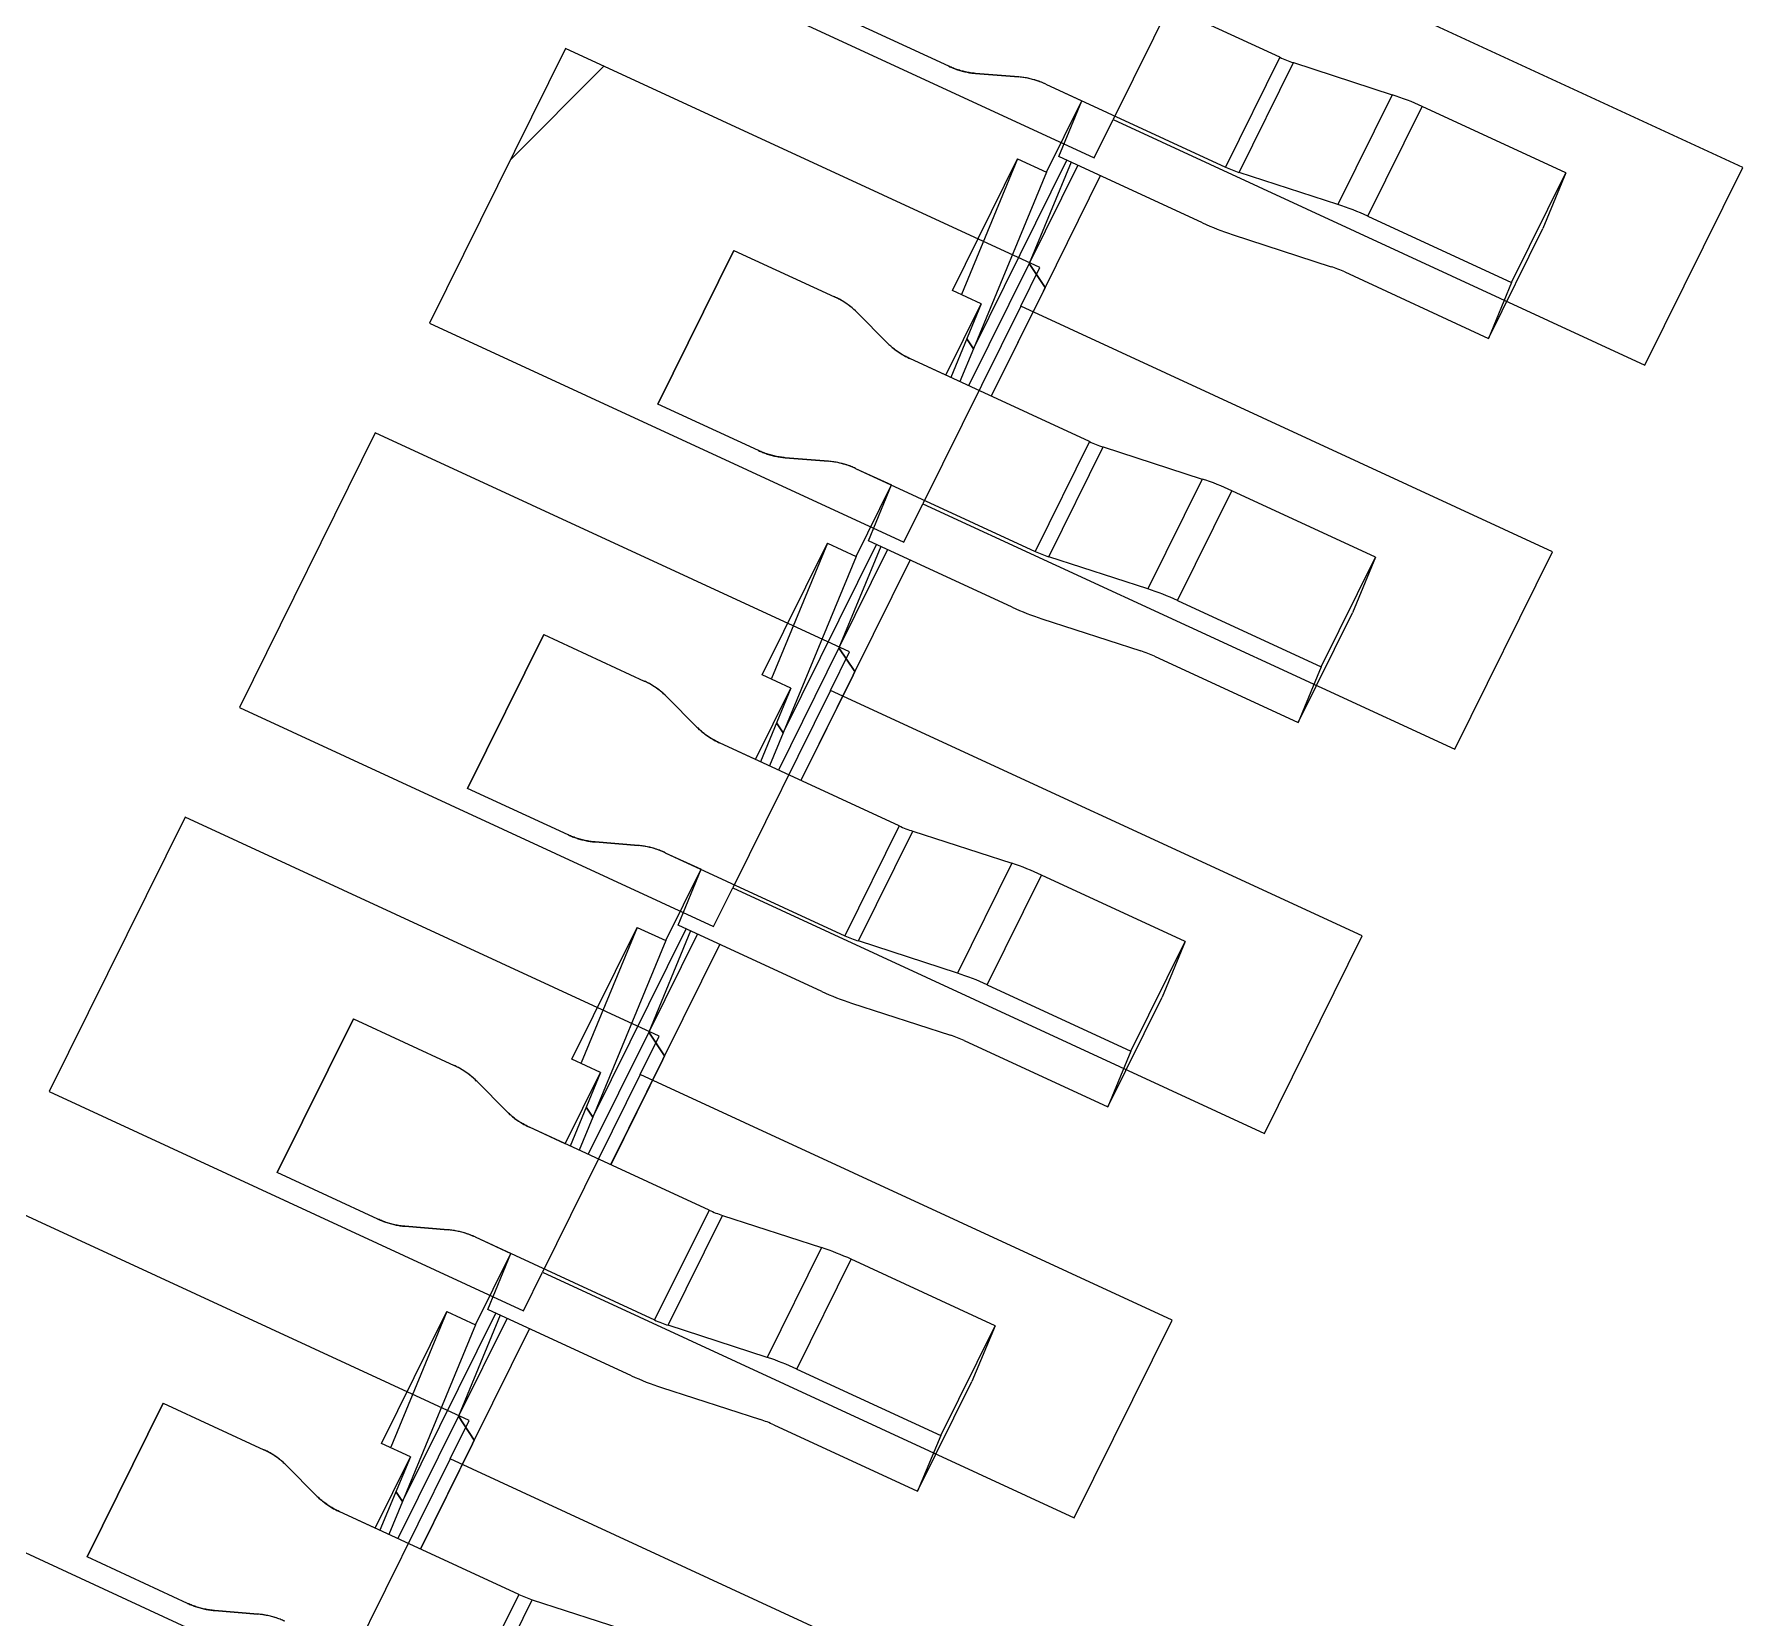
# Model space of a CAD drawing. Header units: millimetres. Extents: x 7 to 507, y -14 to 339.
# Drawn here: x 133.097 to 133.96, y 233.844 to 234.644 of the extents above; entities that cross this region are included whole.
import ezdxf

# ---------------------------------------------------------------- set-up
doc = ezdxf.new("R2010")
doc.units = ezdxf.units.MM
doc.header["$LTSCALE"] = 23.1
doc.layers.get('0').update_dxf_attribs({"linetype": 'CONTINUOUS'})
for name, color, linetype in [('_139725', 7, 'CONTINUOUS'), ('_186646', 7, 'CONTINUOUS'), ('_499358', 7, 'CONTINUOUS'), ('_509238', 7, 'CONTINUOUS'), ('_553651', 7, 'CONTINUOUS'), ('_584557', 7, 'CONTINUOUS')]:
    doc.layers.add(name, color=color, linetype=linetype)

msp = doc.modelspace()

# ---------------------------------------------------------------- linework, layer by layer
at = {"color": 4}
for p, q in [((133.6919, 234.70072), (133.64248, 234.60092)), ((133.96048, 234.57669), (133.6919, 234.70072)), ((133.64248, 234.60092), (133.91106, 234.4769)), ((133.91106, 234.4769), (133.96048, 234.57669)), ((133.5958, 234.50667), (133.54638, 234.40688)), ((133.86438, 234.38264), (133.5958, 234.50667)), ((133.54638, 234.40688), (133.81496, 234.28285)), ((133.81496, 234.28285), (133.86438, 234.38264)), ((133.4997, 234.31262), (133.45028, 234.21283)), ((133.76828, 234.1886), (133.4997, 234.31262)), ((133.45028, 234.21283), (133.71886, 234.0888)), ((133.71886, 234.0888), (133.76828, 234.1886)), ((133.4036, 234.11858), (133.35418, 234.01878)), ((133.67219, 233.99455), (133.4036, 234.11858)), ((133.35418, 234.01878), (133.62276, 233.89475)), ((133.62276, 233.89475), (133.67219, 233.99455)), ((133.30751, 233.92453), (133.25808, 233.82473)), ((133.57609, 233.8005), (133.30751, 233.92453))]:
    msp.add_line(p, q, dxfattribs=at)
at = {"color": 1}
for p, q in [((133.39332, 234.69214), (133.63287, 234.58152)), ((133.36586, 234.6367), (133.29722, 234.49809)), ((133.60541, 234.52608), (133.36586, 234.6367)), ((133.63287, 234.58152), (133.64248, 234.60092)), ((133.5958, 234.50667), (133.60541, 234.52608)), ((133.29722, 234.49809), (133.53677, 234.38747)), ((133.26977, 234.44265), (133.20112, 234.30404)), ((133.50931, 234.33203), (133.26977, 234.44265)), ((133.53677, 234.38747), (133.54638, 234.40688)), ((133.4997, 234.31262), (133.50931, 234.33203)), ((133.20112, 234.30404), (133.44067, 234.19342)), ((133.17367, 234.2486), (133.10503, 234.11)), ((133.41321, 234.13798), (133.17367, 234.2486)), ((133.44067, 234.19342), (133.45028, 234.21283)), ((133.4036, 234.11858), (133.41321, 234.13798)), ((133.10503, 234.11), (133.34457, 233.99938)), ((133.31712, 233.94393), (133.07757, 234.05455)), ((133.34457, 233.99938), (133.35418, 234.01878)), ((133.30751, 233.92453), (133.31712, 233.94393)), ((133.00893, 233.91595), (133.24847, 233.80533))]:
    msp.add_line(p, q, dxfattribs=at)
at = {"color": 2}
msp.add_line((133.33807, 234.58057), (133.38525, 234.62775), dxfattribs=at)
at = {"layer": '_139725', "color": 7}
for p, q in [((133.55938, 234.62777), (133.50857, 234.65123)), ((133.59484, 234.62236), (133.57297, 234.62415)), ((133.60843, 234.61874), (133.62658, 234.61036)), ((133.60873, 234.57433), (133.62658, 234.61036)), ((133.61493, 234.5822), (133.62658, 234.61036)), ((133.56126, 234.5145), (133.59421, 234.58103)), ((133.59421, 234.58103), (133.5659, 234.51258)), ((133.57184, 234.48516), (133.61898, 234.58033)), ((133.60873, 234.57433), (133.57184, 234.48516)), ((133.59421, 234.58103), (133.60873, 234.57433)), ((133.62446, 234.57748), (133.60005, 234.5282)), ((133.63594, 234.5725), (133.60803, 234.51613)), ((133.45091, 234.5348), (133.41247, 234.45718)), ((133.45091, 234.5348), (133.50172, 234.51134)), ((133.60803, 234.51613), (133.60005, 234.5282)), ((133.57578, 234.50779), (133.56126, 234.5145)), ((133.6072, 234.51436), (133.60803, 234.51613)), ((133.55793, 234.47176), (133.57578, 234.50779)), ((133.57578, 234.50779), (133.5604, 234.47062)), ((133.51317, 234.50339), (133.52835, 234.48808)), ((133.56851, 234.49021), (133.57184, 234.48516)), ((133.55793, 234.47176), (133.53979, 234.48014)), ((133.46328, 234.43372), (133.41247, 234.45718)), ((133.49874, 234.42831), (133.47687, 234.43011)), ((133.51233, 234.4247), (133.53048, 234.41632)), ((133.51263, 234.38028), (133.53048, 234.41632)), ((133.51883, 234.38816), (133.53048, 234.41632)), ((133.46516, 234.32045), (133.49811, 234.38698)), ((133.49811, 234.38698), (133.4698, 234.31853)), ((133.47575, 234.29111), (133.52288, 234.38629)), ((133.49811, 234.38698), (133.51263, 234.38028)), ((133.51263, 234.38028), (133.47575, 234.29111)), ((133.52836, 234.38344), (133.50395, 234.33415)), ((133.53985, 234.37845), (133.51193, 234.32208)), ((133.35481, 234.34076), (133.31637, 234.26314)), ((133.35481, 234.34076), (133.40563, 234.31729)), ((133.51193, 234.32208), (133.50395, 234.33415)), ((133.47968, 234.31375), (133.46516, 234.32045)), ((133.5111, 234.32031), (133.51193, 234.32208)), ((133.41707, 234.30935), (133.43225, 234.29403)), ((133.46184, 234.27771), (133.47968, 234.31375)), ((133.47968, 234.31375), (133.4643, 234.27657)), ((133.47241, 234.29616), (133.47575, 234.29111)), ((133.46184, 234.27771), (133.44369, 234.28609)), ((133.36719, 234.23967), (133.31637, 234.26314)), ((133.40265, 234.23426), (133.38077, 234.23606)), ((133.41623, 234.23065), (133.43438, 234.22227)), ((133.41653, 234.18623), (133.43438, 234.22227)), ((133.42273, 234.19411), (133.43438, 234.22227)), ((133.36907, 234.1264), (133.40201, 234.19293)), ((133.40201, 234.19293), (133.3737, 234.12449)), ((133.37965, 234.09706), (133.42678, 234.19224)), ((133.41653, 234.18623), (133.37965, 234.09706)), ((133.40201, 234.19293), (133.41653, 234.18623)), ((133.43226, 234.18939), (133.40786, 234.1401)), ((133.44375, 234.1844), (133.41583, 234.12804)), ((133.25872, 234.14671), (133.22028, 234.06909)), ((133.25872, 234.14671), (133.30953, 234.12324)), ((133.41583, 234.12804), (133.40786, 234.1401)), ((133.38358, 234.1197), (133.36907, 234.1264)), ((133.41501, 234.12626), (133.41583, 234.12804)), ((133.36574, 234.08366), (133.38358, 234.1197)), ((133.38358, 234.1197), (133.36821, 234.08252)), ((133.32097, 234.1153), (133.33615, 234.09999)), ((133.37631, 234.10211), (133.37965, 234.09706)), ((133.36574, 234.08366), (133.34759, 234.09204)), ((133.27109, 234.04562), (133.22028, 234.06909)), ((133.30655, 234.04021), (133.28467, 234.04201)), ((133.32013, 234.0366), (133.33828, 234.02822)), ((133.32043, 233.99218), (133.33828, 234.02822)), ((133.32663, 234.00006), (133.33828, 234.02822)), ((133.27297, 233.93236), (133.30592, 233.99889)), ((133.30592, 233.99889), (133.2776, 233.93044)), ((133.28355, 233.90301), (133.33068, 233.99819)), ((133.30592, 233.99889), (133.32043, 233.99218)), ((133.33617, 233.99534), (133.31176, 233.94606)), ((133.32043, 233.99218), (133.28355, 233.90301)), ((133.34765, 233.99036), (133.31973, 233.93399)), ((133.16262, 233.95266), (133.12418, 233.87504)), ((133.16262, 233.95266), (133.21343, 233.9292)), ((133.31973, 233.93399), (133.31176, 233.94606)), ((133.28749, 233.92565), (133.27297, 233.93236)), ((133.31891, 233.93221), (133.31973, 233.93399)), ((133.22487, 233.92125), (133.24005, 233.90594)), ((133.26964, 233.88961), (133.28749, 233.92565)), ((133.28749, 233.92565), (133.27211, 233.88847)), ((133.28021, 233.90806), (133.28355, 233.90301)), ((133.26964, 233.88961), (133.25149, 233.89799)), ((133.17499, 233.85158), (133.12418, 233.87504)), ((133.21045, 233.84617), (133.18858, 233.84796))]:
    msp.add_line(p, q, dxfattribs=at)
for points in [[(133.57297, 234.62415), (133.57233, 234.62421), (133.5717, 234.62428), (133.57106, 234.62436), (133.57042, 234.62445), (133.56979, 234.62455), (133.56916, 234.62466), (133.56853, 234.62478), (133.5679, 234.62491), (133.56727, 234.62505), (133.56664, 234.62521), (133.56602, 234.62537), (133.5654, 234.62554), (133.56478, 234.62572), (133.56417, 234.62591), (133.56355, 234.62611), (133.56295, 234.62632), (133.56234, 234.62654), (133.56174, 234.62677), (133.56115, 234.627), (133.56055, 234.62725), (133.55997, 234.6275), (133.55938, 234.62777)], [(133.60843, 234.61874), (133.60785, 234.61901), (133.60726, 234.61926), (133.60667, 234.61951), (133.60607, 234.61974), (133.60547, 234.61997), (133.60486, 234.62019), (133.60426, 234.6204), (133.60364, 234.6206), (133.60303, 234.62079), (133.60241, 234.62097), (133.60179, 234.62114), (133.60117, 234.6213), (133.60054, 234.62146), (133.59991, 234.6216), (133.59928, 234.62173), (133.59865, 234.62185), (133.59802, 234.62196), (133.59739, 234.62206), (133.59675, 234.62215), (133.59612, 234.62223), (133.59548, 234.6223), (133.59484, 234.62236)], [(133.52835, 234.48808), (133.52875, 234.48768), (133.52916, 234.48728), (133.52958, 234.48689), (133.53, 234.48651), (133.53043, 234.48613), (133.53087, 234.48576), (133.53135, 234.48537), (133.53184, 234.48498), (133.53233, 234.4846), (133.53283, 234.48423), (133.53333, 234.48387), (133.53384, 234.48351), (133.53436, 234.48316), (133.53488, 234.48282), (133.53541, 234.48249), (133.53594, 234.48217), (133.53648, 234.48185), (133.53702, 234.48155), (133.53756, 234.48125), (133.53811, 234.48096), (133.53867, 234.48067), (133.53923, 234.4804), (133.53979, 234.48014)], [(133.47687, 234.43011), (133.47623, 234.43016), (133.4756, 234.43023), (133.47496, 234.43031), (133.47433, 234.4304), (133.47369, 234.4305), (133.47306, 234.43061), (133.47243, 234.43073), (133.4718, 234.43087), (133.47117, 234.43101), (133.47055, 234.43116), (133.46992, 234.43132), (133.4693, 234.43149), (133.46868, 234.43167), (133.46807, 234.43186), (133.46746, 234.43206), (133.46685, 234.43227), (133.46624, 234.43249), (133.46564, 234.43272), (133.46505, 234.43296), (133.46445, 234.4332), (133.46387, 234.43346), (133.46328, 234.43372)], [(133.51233, 234.4247), (133.51175, 234.42496), (133.51116, 234.42521), (133.51057, 234.42546), (133.50997, 234.4257), (133.50937, 234.42592), (133.50877, 234.42614), (133.50816, 234.42635), (133.50755, 234.42655), (133.50693, 234.42674), (133.50631, 234.42692), (133.50569, 234.42709), (133.50507, 234.42726), (133.50444, 234.42741), (133.50382, 234.42755), (133.50319, 234.42768), (133.50256, 234.4278), (133.50192, 234.42791), (133.50129, 234.42801), (133.50065, 234.4281), (133.50002, 234.42818), (133.49938, 234.42825), (133.49874, 234.42831)], [(133.43225, 234.29403), (133.43265, 234.29363), (133.43306, 234.29323), (133.43348, 234.29285), (133.43391, 234.29246), (133.43434, 234.29209), (133.43477, 234.29171), (133.43525, 234.29132), (133.43574, 234.29093), (133.43623, 234.29055), (133.43673, 234.29018), (133.43723, 234.28982), (133.43775, 234.28946), (133.43826, 234.28911), (133.43878, 234.28877), (133.43931, 234.28844), (133.43984, 234.28812), (133.44038, 234.2878), (133.44092, 234.2875), (133.44147, 234.2872), (133.44202, 234.28691), (133.44257, 234.28663), (133.44313, 234.28635), (133.44369, 234.28609)], [(133.38077, 234.23606), (133.38014, 234.23612), (133.3795, 234.23618), (133.37886, 234.23626), (133.37823, 234.23635), (133.37759, 234.23645), (133.37696, 234.23657), (133.37633, 234.23669), (133.3757, 234.23682), (133.37507, 234.23696), (133.37445, 234.23711), (133.37382, 234.23727), (133.3732, 234.23744), (133.37259, 234.23762), (133.37197, 234.23782), (133.37136, 234.23802), (133.37075, 234.23822), (133.37015, 234.23844), (133.36955, 234.23867), (133.36895, 234.23891), (133.36836, 234.23915), (133.36777, 234.23941), (133.36719, 234.23967)], [(133.41623, 234.23065), (133.41565, 234.23091), (133.41506, 234.23117), (133.41447, 234.23141), (133.41387, 234.23165), (133.41327, 234.23188), (133.41267, 234.2321), (133.41206, 234.2323), (133.41145, 234.2325), (133.41083, 234.2327), (133.41022, 234.23288), (133.4096, 234.23305), (133.40897, 234.23321), (133.40835, 234.23336), (133.40772, 234.2335), (133.40709, 234.23363), (133.40646, 234.23375), (133.40582, 234.23387), (133.40519, 234.23397), (133.40456, 234.23406), (133.40392, 234.23413), (133.40328, 234.2342), (133.40265, 234.23426)], [(133.33615, 234.09999), (133.33655, 234.09958), (133.33697, 234.09919), (133.33738, 234.0988), (133.33781, 234.09841), (133.33824, 234.09804), (133.33867, 234.09767), (133.33915, 234.09727), (133.33964, 234.09689), (133.34013, 234.09651), (133.34063, 234.09613), (133.34114, 234.09577), (133.34165, 234.09541), (133.34216, 234.09507), (133.34269, 234.09473), (133.34321, 234.0944), (133.34374, 234.09407), (133.34428, 234.09376), (133.34482, 234.09345), (133.34537, 234.09315), (133.34592, 234.09286), (133.34647, 234.09258), (133.34703, 234.09231), (133.34759, 234.09204)], [(133.28467, 234.04201), (133.28404, 234.04207), (133.2834, 234.04214), (133.28277, 234.04222), (133.28213, 234.04231), (133.2815, 234.04241), (133.28086, 234.04252), (133.28023, 234.04264), (133.2796, 234.04277), (133.27897, 234.04291), (133.27835, 234.04306), (133.27773, 234.04322), (133.27711, 234.0434), (133.27649, 234.04358), (133.27587, 234.04377), (133.27526, 234.04397), (133.27465, 234.04418), (133.27405, 234.0444), (133.27345, 234.04462), (133.27285, 234.04486), (133.27226, 234.04511), (133.27167, 234.04536), (133.27109, 234.04562)], [(133.32013, 234.0366), (133.31955, 234.03686), (133.31896, 234.03712), (133.31837, 234.03736), (133.31778, 234.0376), (133.31718, 234.03783), (133.31657, 234.03805), (133.31596, 234.03826), (133.31535, 234.03846), (133.31474, 234.03865), (133.31412, 234.03883), (133.3135, 234.039), (133.31287, 234.03916), (133.31225, 234.03931), (133.31162, 234.03945), (133.31099, 234.03959), (133.31036, 234.03971), (133.30973, 234.03982), (133.30909, 234.03992), (133.30846, 234.04001), (133.30782, 234.04009), (133.30719, 234.04016), (133.30655, 234.04021)], [(133.24005, 233.90594), (133.24046, 233.90554), (133.24087, 233.90514), (133.24129, 233.90475), (133.24171, 233.90437), (133.24214, 233.90399), (133.24258, 233.90362), (133.24306, 233.90322), (133.24354, 233.90284), (133.24404, 233.90246), (133.24453, 233.90209), (133.24504, 233.90172), (133.24555, 233.90137), (133.24607, 233.90102), (133.24659, 233.90068), (133.24711, 233.90035), (133.24765, 233.90002), (133.24818, 233.89971), (133.24872, 233.8994), (133.24927, 233.8991), (133.24982, 233.89881), (133.25037, 233.89853), (133.25093, 233.89826), (133.25149, 233.89799)], [(133.18858, 233.84796), (133.18794, 233.84802), (133.1873, 233.84809), (133.18667, 233.84817), (133.18603, 233.84826), (133.1854, 233.84836), (133.18477, 233.84847), (133.18413, 233.84859), (133.1835, 233.84872), (133.18288, 233.84886), (133.18225, 233.84902), (133.18163, 233.84918), (133.18101, 233.84935), (133.18039, 233.84953), (133.17977, 233.84972), (133.17916, 233.84992), (133.17855, 233.85013), (133.17795, 233.85035), (133.17735, 233.85058), (133.17675, 233.85081), (133.17616, 233.85106), (133.17557, 233.85131), (133.17499, 233.85158)], [(133.22404, 233.84255), (133.22345, 233.84282), (133.22287, 233.84307), (133.22227, 233.84332), (133.22168, 233.84355), (133.22108, 233.84378), (133.22047, 233.844), (133.21986, 233.84421), (133.21925, 233.84441), (133.21864, 233.8446), (133.21802, 233.84478), (133.2174, 233.84495), (133.21678, 233.84511), (133.21615, 233.84526), (133.21552, 233.84541), (133.21489, 233.84554), (133.21426, 233.84566), (133.21363, 233.84577), (133.21299, 233.84587), (133.21236, 233.84596), (133.21172, 233.84604), (133.21109, 233.84611), (133.21045, 233.84617)]]:
    msp.add_lwpolyline(points, dxfattribs=at)
for centre, radius, start, end in [((133.48453, 234.47409), 0.04102, 58.60717, 65.22143), ((133.48531, 234.47535), 0.03955, 51.83716, 58.61759), ((133.48672, 234.47714), 0.03727, 44.79617, 51.84723), ((133.38843, 234.28005), 0.04102, 58.60717, 65.22143), ((133.38921, 234.2813), 0.03955, 51.83716, 58.61759), ((133.39062, 234.28309), 0.03727, 44.79617, 51.84723), ((133.29234, 234.086), 0.04102, 58.60717, 65.22143), ((133.29311, 234.08725), 0.03955, 51.83716, 58.61759), ((133.29452, 234.08904), 0.03727, 44.79617, 51.84723), ((133.19624, 233.89195), 0.04102, 58.60717, 65.22143), ((133.19701, 233.89321), 0.03955, 51.83716, 58.61759), ((133.19842, 233.89499), 0.03727, 44.79617, 51.84723)]:
    msp.add_arc(centre, radius, start, end, dxfattribs=at)
at = {"layer": '_186646', "color": 9}
for p, q in [((133.31637, 234.26314), (133.35481, 234.34076)), ((133.53443, 234.24419), (133.50697, 234.18875)), ((133.51381, 234.18606), (133.54127, 234.24151)), ((133.59125, 234.22528), (133.56379, 234.16984)), ((133.57884, 234.16394), (133.6063, 234.21938))]:
    msp.add_line(p, q, dxfattribs=at)
at = {"layer": '_186646', "color": 7}
for p, q in [((133.35481, 234.34076), (133.40563, 234.31729)), ((133.43225, 234.29403), (133.41707, 234.30935)), ((133.53443, 234.24419), (133.44369, 234.28609)), ((133.36719, 234.23967), (133.31637, 234.26314)), ((133.54127, 234.24151), (133.59125, 234.22528)), ((133.38077, 234.23606), (133.40265, 234.23426)), ((133.41623, 234.23065), (133.50697, 234.18875)), ((133.67889, 234.18586), (133.6063, 234.21938)), ((133.49532, 234.16059), (133.42273, 234.19411)), ((133.37965, 234.09706), (133.42678, 234.19224)), ((133.429, 234.19122), (133.40786, 234.1401)), ((133.56379, 234.16984), (133.51381, 234.18606)), ((133.65143, 234.13042), (133.67889, 234.18586)), ((133.67889, 234.18586), (133.66724, 234.1577)), ((133.57884, 234.16394), (133.65143, 234.13042)), ((133.51037, 234.15469), (133.56035, 234.13846)), ((133.63978, 234.10226), (133.66724, 234.1577)), ((133.40786, 234.1401), (133.37727, 234.07834)), ((133.40786, 234.1401), (133.41583, 234.12804)), ((133.56719, 234.13578), (133.63978, 234.10226)), ((133.41583, 234.12804), (133.38862, 234.07309)), ((133.41502, 234.12625), (133.38868, 234.07307)), ((133.41583, 234.12804), (133.41502, 234.12625)), ((133.65143, 234.13042), (133.63978, 234.10226)), ((133.37965, 234.09706), (133.37631, 234.10211)), ((133.37965, 234.09706), (133.37276, 234.08042))]:
    msp.add_line(p, q, dxfattribs=at)
for points in [[(133.41707, 234.30935), (133.41666, 234.30975), (133.41625, 234.31015), (133.41583, 234.31054), (133.41541, 234.31092), (133.41498, 234.3113), (133.41454, 234.31167), (133.41406, 234.31206), (133.41358, 234.31245), (133.41308, 234.31283), (133.41258, 234.3132), (133.41208, 234.31356), (133.41157, 234.31392), (133.41105, 234.31427), (133.41053, 234.31461), (133.41, 234.31494), (133.40947, 234.31526), (133.40894, 234.31558), (133.40839, 234.31588), (133.40785, 234.31618), (133.4073, 234.31647), (133.40675, 234.31675), (133.40619, 234.31703), (133.40563, 234.31729)], [(133.44369, 234.28609), (133.44315, 234.28634), (133.44262, 234.2866), (133.44209, 234.28687), (133.44157, 234.28714), (133.44105, 234.28743), (133.44053, 234.28772), (133.44, 234.28803), (133.43947, 234.28834), (133.43895, 234.28867), (133.43843, 234.289), (133.43792, 234.28934), (133.43742, 234.28969), (133.43691, 234.29005), (133.43642, 234.29041), (133.43593, 234.29079), (133.43545, 234.29117), (133.43497, 234.29155), (133.4345, 234.29195), (133.43403, 234.29235), (133.43358, 234.29276), (133.43313, 234.29318), (133.43268, 234.2936), (133.43225, 234.29403)], [(133.36719, 234.23967), (133.36773, 234.23943), (133.36827, 234.23919), (133.36882, 234.23896), (133.36937, 234.23874), (133.36992, 234.23852), (133.37048, 234.23832), (133.37107, 234.23811), (133.37166, 234.23792), (133.37225, 234.23773), (133.37284, 234.23755), (133.37344, 234.23738), (133.37404, 234.23721), (133.37465, 234.23706), (133.37525, 234.23692), (133.37586, 234.23678), (133.37647, 234.23666), (133.37708, 234.23654), (133.37769, 234.23644), (133.37831, 234.23634), (133.37892, 234.23626), (133.37954, 234.23618), (133.38016, 234.23611), (133.38077, 234.23606)]]:
    msp.add_lwpolyline(points, dxfattribs=at)
for centre, radius, start, end in [((133.56051, 234.30065), 0.0622, 245.20363, 251.97678), ((133.39945, 234.19559), 0.0388, 78.4075, 85.28226), ((133.39913, 234.19388), 0.04055, 71.76834, 78.44297), ((133.39887, 234.19306), 0.04141, 65.21476, 71.78793), ((133.54928, 234.09611), 0.13582, 65.17819, 72.00223), ((133.53289, 234.24478), 0.06174, 245.17819, 252.00223), ((133.52145, 234.03972), 0.13684, 65.20363, 71.97678), ((133.55271, 234.28481), 0.13684, 245.20363, 251.97678), ((133.54128, 234.07975), 0.06174, 65.17819, 72.00223)]:
    msp.add_arc(centre, radius, start, end, dxfattribs=at)
at = {"layer": '_499358', "color": 9}
for p, q in [((133.12418, 233.87504), (133.16262, 233.95266)), ((133.34223, 233.85609), (133.31477, 233.80065)), ((133.32161, 233.79797), (133.34907, 233.85341))]:
    msp.add_line(p, q, dxfattribs=at)
at = {"layer": '_499358', "color": 7}
for p, q in [((133.16262, 233.95266), (133.21343, 233.9292)), ((133.24005, 233.90594), (133.22487, 233.92125)), ((133.34223, 233.85609), (133.25149, 233.89799)), ((133.17499, 233.85158), (133.12418, 233.87504)), ((133.34907, 233.85341), (133.39905, 233.83719)), ((133.18858, 233.84796), (133.21045, 233.84617))]:
    msp.add_line(p, q, dxfattribs=at)
for points in [[(133.22487, 233.92125), (133.22447, 233.92165), (133.22405, 233.92205), (133.22364, 233.92244), (133.22321, 233.92282), (133.22278, 233.9232), (133.22235, 233.92357), (133.22187, 233.92397), (133.22138, 233.92435), (133.22089, 233.92473), (133.22039, 233.9251), (133.21988, 233.92547), (133.21937, 233.92582), (133.21886, 233.92617), (133.21834, 233.92651), (133.21781, 233.92684), (133.21728, 233.92717), (133.21674, 233.92748), (133.2162, 233.92779), (133.21565, 233.92809), (133.2151, 233.92838), (133.21455, 233.92866), (133.21399, 233.92893), (133.21343, 233.9292)], [(133.25149, 233.89799), (133.25096, 233.89825), (133.25042, 233.89851), (133.2499, 233.89877), (133.24937, 233.89905), (133.24885, 233.89933), (133.24833, 233.89962), (133.2478, 233.89993), (133.24728, 233.90025), (133.24675, 233.90057), (133.24624, 233.90091), (133.24573, 233.90125), (133.24522, 233.9016), (133.24472, 233.90195), (133.24422, 233.90232), (133.24373, 233.90269), (133.24325, 233.90307), (133.24277, 233.90346), (133.2423, 233.90385), (133.24184, 233.90426), (133.24138, 233.90467), (133.24093, 233.90508), (133.24049, 233.90551), (133.24005, 233.90594)], [(133.17499, 233.85158), (133.17553, 233.85133), (133.17608, 233.85109), (133.17662, 233.85087), (133.17717, 233.85064), (133.17773, 233.85043), (133.17829, 233.85022), (133.17887, 233.85002), (133.17946, 233.84982), (133.18005, 233.84963), (133.18065, 233.84945), (133.18125, 233.84928), (133.18185, 233.84912), (133.18245, 233.84897), (133.18306, 233.84882), (133.18366, 233.84869), (133.18427, 233.84856), (133.18488, 233.84845), (133.1855, 233.84834), (133.18611, 233.84825), (133.18673, 233.84816), (133.18734, 233.84809), (133.18796, 233.84802), (133.18858, 233.84796)]]:
    msp.add_lwpolyline(points, dxfattribs=at)
for centre, radius, start, end in [((133.36832, 233.91256), 0.0622, 245.20363, 251.97678), ((133.20726, 233.80749), 0.0388, 78.4075, 85.28226), ((133.20693, 233.80578), 0.04055, 71.76834, 78.44297)]:
    msp.add_arc(centre, radius, start, end, dxfattribs=at)
at = {"layer": '_509238', "color": 9}
for p, q in [((133.22028, 234.06909), (133.25872, 234.14671)), ((133.43833, 234.05014), (133.41087, 233.9947)), ((133.41771, 233.99202), (133.44517, 234.04746)), ((133.49515, 234.03124), (133.46769, 233.97579)), ((133.48274, 233.96989), (133.5102, 234.02534))]:
    msp.add_line(p, q, dxfattribs=at)
at = {"layer": '_509238', "color": 7}
for p, q in [((133.25872, 234.14671), (133.30953, 234.12324)), ((133.33615, 234.09999), (133.32097, 234.1153)), ((133.43833, 234.05014), (133.34759, 234.09204)), ((133.27109, 234.04562), (133.22028, 234.06909)), ((133.44517, 234.04746), (133.49515, 234.03124)), ((133.28467, 234.04201), (133.30655, 234.04021)), ((133.32013, 234.0366), (133.41087, 233.9947)), ((133.58279, 233.99181), (133.5102, 234.02534)), ((133.28355, 233.90301), (133.33068, 233.99819)), ((133.3329, 233.99717), (133.31176, 233.94606)), ((133.39922, 233.96654), (133.32663, 234.00006)), ((133.46769, 233.97579), (133.41771, 233.99202)), ((133.55533, 233.93637), (133.58279, 233.99181)), ((133.58279, 233.99181), (133.57114, 233.96366)), ((133.48274, 233.96989), (133.55533, 233.93637)), ((133.54369, 233.90821), (133.57114, 233.96366)), ((133.41428, 233.96064), (133.46425, 233.94442)), ((133.31176, 233.94606), (133.28117, 233.88429)), ((133.31176, 233.94606), (133.31973, 233.93399)), ((133.4711, 233.94173), (133.54369, 233.90821)), ((133.55533, 233.93637), (133.54369, 233.90821)), ((133.31973, 233.93399), (133.29253, 233.87905)), ((133.31893, 233.9322), (133.29259, 233.87902)), ((133.31973, 233.93399), (133.31892, 233.93221)), ((133.28355, 233.90301), (133.27667, 233.88637)), ((133.28355, 233.90301), (133.28021, 233.90806))]:
    msp.add_line(p, q, dxfattribs=at)
for points in [[(133.32097, 234.1153), (133.32056, 234.1157), (133.32015, 234.1161), (133.31973, 234.11649), (133.31931, 234.11687), (133.31888, 234.11725), (133.31844, 234.11762), (133.31796, 234.11801), (133.31748, 234.1184), (133.31699, 234.11878), (133.31649, 234.11915), (133.31598, 234.11952), (133.31547, 234.11987), (133.31495, 234.12022), (133.31443, 234.12056), (133.31391, 234.12089), (133.31337, 234.12121), (133.31284, 234.12153), (133.3123, 234.12184), (133.31175, 234.12213), (133.3112, 234.12242), (133.31065, 234.12271), (133.31009, 234.12298), (133.30953, 234.12324)], [(133.34759, 234.09204), (133.34705, 234.09229), (133.34652, 234.09255), (133.34599, 234.09282), (133.34547, 234.0931), (133.34495, 234.09338), (133.34443, 234.09367), (133.3439, 234.09398), (133.34337, 234.0943), (133.34285, 234.09462), (133.34234, 234.09495), (133.34182, 234.09529), (133.34132, 234.09564), (133.34082, 234.096), (133.34032, 234.09637), (133.33983, 234.09674), (133.33935, 234.09712), (133.33887, 234.09751), (133.3384, 234.0979), (133.33793, 234.0983), (133.33748, 234.09871), (133.33703, 234.09913), (133.33658, 234.09955), (133.33615, 234.09999)], [(133.27109, 234.04562), (133.27163, 234.04538), (133.27217, 234.04514), (133.27272, 234.04491), (133.27327, 234.04469), (133.27383, 234.04448), (133.27438, 234.04427), (133.27497, 234.04407), (133.27556, 234.04387), (133.27615, 234.04368), (133.27675, 234.0435), (133.27734, 234.04333), (133.27795, 234.04317), (133.27855, 234.04301), (133.27915, 234.04287), (133.27976, 234.04274), (133.28037, 234.04261), (133.28098, 234.0425), (133.28159, 234.04239), (133.28221, 234.04229), (133.28282, 234.04221), (133.28344, 234.04213), (133.28406, 234.04207), (133.28467, 234.04201)]]:
    msp.add_lwpolyline(points, dxfattribs=at)
for centre, radius, start, end in [((133.46441, 234.10661), 0.0622, 245.20363, 251.97678), ((133.30336, 234.00154), 0.0388, 78.4075, 85.28226), ((133.30303, 233.99983), 0.04055, 71.76834, 78.44297), ((133.30278, 233.99901), 0.04141, 65.21476, 71.78793), ((133.45318, 233.90206), 0.13582, 65.17819, 72.00223), ((133.43679, 234.05073), 0.06174, 245.17819, 252.00223), ((133.42535, 233.84567), 0.13684, 65.20363, 71.97678), ((133.45661, 234.09076), 0.13684, 245.20363, 251.97678), ((133.44518, 233.8857), 0.06174, 65.17819, 72.00223)]:
    msp.add_arc(centre, radius, start, end, dxfattribs=at)
at = {"layer": '_553651', "color": 7}
for p, q in [((133.72662, 234.63228), (133.63588, 234.67419)), ((133.55938, 234.62777), (133.50857, 234.65123)), ((133.73346, 234.6296), (133.78344, 234.61338)), ((133.57297, 234.62415), (133.59484, 234.62236)), ((133.60843, 234.61874), (133.69917, 234.57684)), ((133.87108, 234.57396), (133.79849, 234.60748)), ((133.68752, 234.54868), (133.61493, 234.5822)), ((133.57184, 234.48516), (133.61898, 234.58033)), ((133.62119, 234.57931), (133.60005, 234.5282)), ((133.75599, 234.55794), (133.70601, 234.57416)), ((133.84363, 234.51851), (133.87108, 234.57396)), ((133.87108, 234.57396), (133.85944, 234.5458)), ((133.77104, 234.55204), (133.84363, 234.51851)), ((133.70257, 234.54278), (133.75255, 234.52656)), ((133.83198, 234.49036), (133.85944, 234.5458)), ((133.60005, 234.5282), (133.56946, 234.46643)), ((133.60005, 234.5282), (133.60803, 234.51613)), ((133.75939, 234.52388), (133.83198, 234.49036)), ((133.60803, 234.51613), (133.58082, 234.46119)), ((133.60722, 234.51435), (133.58088, 234.46116)), ((133.60803, 234.51613), (133.60722, 234.51435)), ((133.84363, 234.51851), (133.83198, 234.49036)), ((133.57184, 234.48516), (133.56851, 234.49021)), ((133.57184, 234.48516), (133.56496, 234.46851))]:
    msp.add_line(p, q, dxfattribs=at)
at = {"layer": '_553651', "color": 9}
for p, q in [((133.72662, 234.63228), (133.69917, 234.57684)), ((133.70601, 234.57416), (133.73346, 234.6296)), ((133.78344, 234.61338), (133.75599, 234.55794)), ((133.77104, 234.55204), (133.79849, 234.60748))]:
    msp.add_line(p, q, dxfattribs=at)
at = {"layer": '_553651', "color": 7}
msp.add_lwpolyline([(133.55938, 234.62777), (133.55992, 234.62752), (133.56047, 234.62729), (133.56102, 234.62706), (133.56157, 234.62683), (133.56212, 234.62662), (133.56268, 234.62641), (133.56326, 234.62621), (133.56385, 234.62601), (133.56445, 234.62582), (133.56504, 234.62564), (133.56564, 234.62547), (133.56624, 234.62531), (133.56684, 234.62516), (133.56745, 234.62501), (133.56806, 234.62488), (133.56867, 234.62475), (133.56928, 234.62464), (133.56989, 234.62453), (133.5705, 234.62444), (133.57112, 234.62435), (133.57173, 234.62428), (133.57235, 234.62421), (133.57297, 234.62415)], dxfattribs=at)
for centre, radius, start, end in [((133.75271, 234.68875), 0.0622, 245.20363, 251.97678), ((133.59165, 234.58368), 0.0388, 78.4075, 85.28226), ((133.59133, 234.58197), 0.04055, 71.76834, 78.44297), ((133.59107, 234.58115), 0.04141, 65.21476, 71.78793), ((133.74148, 234.4842), 0.13582, 65.17819, 72.00223), ((133.72508, 234.63288), 0.06174, 245.17819, 252.00223), ((133.71365, 234.42781), 0.13684, 65.20363, 71.97678), ((133.74491, 234.67291), 0.13684, 245.20363, 251.97678), ((133.73347, 234.46784), 0.06174, 65.17819, 72.00223)]:
    msp.add_arc(centre, radius, start, end, dxfattribs=at)
at = {"layer": '_584557', "color": 9}
for p, q in [((133.41247, 234.45718), (133.45091, 234.5348)), ((133.63052, 234.43824), (133.60307, 234.38279)), ((133.60991, 234.38011), (133.63737, 234.43555)), ((133.68734, 234.41933), (133.65989, 234.36389)), ((133.67494, 234.35799), (133.7024, 234.41343))]:
    msp.add_line(p, q, dxfattribs=at)
at = {"layer": '_584557', "color": 7}
for p, q in [((133.45091, 234.5348), (133.50172, 234.51134)), ((133.52835, 234.48808), (133.51317, 234.50339)), ((133.63052, 234.43824), (133.53979, 234.48014)), ((133.46328, 234.43372), (133.41247, 234.45718)), ((133.63737, 234.43555), (133.68734, 234.41933)), ((133.47687, 234.43011), (133.49874, 234.42831)), ((133.51233, 234.4247), (133.60307, 234.38279)), ((133.77499, 234.37991), (133.7024, 234.41343)), ((133.47575, 234.29111), (133.52288, 234.38629)), ((133.5251, 234.38526), (133.50395, 234.33415)), ((133.59142, 234.35464), (133.51883, 234.38816)), ((133.65989, 234.36389), (133.60991, 234.38011)), ((133.74753, 234.32447), (133.77499, 234.37991)), ((133.77499, 234.37991), (133.76334, 234.35175)), ((133.67494, 234.35799), (133.74753, 234.32447)), ((133.73588, 234.29631), (133.76334, 234.35175)), ((133.60647, 234.34873), (133.65645, 234.33251)), ((133.50395, 234.33415), (133.47337, 234.27239)), ((133.50395, 234.33415), (133.51193, 234.32208)), ((133.66329, 234.32983), (133.73588, 234.29631)), ((133.74753, 234.32447), (133.73588, 234.29631)), ((133.51193, 234.32208), (133.48472, 234.26714)), ((133.51112, 234.3203), (133.48478, 234.26711)), ((133.51193, 234.32208), (133.51112, 234.3203)), ((133.47575, 234.29111), (133.46886, 234.27447)), ((133.47575, 234.29111), (133.47241, 234.29616))]:
    msp.add_line(p, q, dxfattribs=at)
for points in [[(133.51317, 234.50339), (133.51276, 234.5038), (133.51235, 234.50419), (133.51193, 234.50458), (133.51151, 234.50497), (133.51108, 234.50534), (133.51064, 234.50571), (133.51016, 234.50611), (133.50967, 234.5065), (133.50918, 234.50688), (133.50868, 234.50725), (133.50818, 234.50761), (133.50767, 234.50797), (133.50715, 234.50831), (133.50663, 234.50865), (133.5061, 234.50899), (133.50557, 234.50931), (133.50503, 234.50962), (133.50449, 234.50993), (133.50395, 234.51023), (133.5034, 234.51052), (133.50284, 234.5108), (133.50229, 234.51107), (133.50172, 234.51134)], [(133.53979, 234.48014), (133.53925, 234.48039), (133.53872, 234.48065), (133.53819, 234.48092), (133.53767, 234.48119), (133.53714, 234.48147), (133.53663, 234.48177), (133.5361, 234.48207), (133.53557, 234.48239), (133.53505, 234.48272), (133.53453, 234.48305), (133.53402, 234.48339), (133.53351, 234.48374), (133.53301, 234.4841), (133.53252, 234.48446), (133.53203, 234.48483), (133.53154, 234.48521), (133.53107, 234.4856), (133.53059, 234.486), (133.53013, 234.4864), (133.52967, 234.48681), (133.52922, 234.48723), (133.52878, 234.48765), (133.52835, 234.48808)], [(133.46328, 234.43372), (133.46383, 234.43347), (133.46437, 234.43324), (133.46492, 234.43301), (133.46547, 234.43279), (133.46602, 234.43257), (133.46658, 234.43237), (133.46717, 234.43216), (133.46775, 234.43196), (133.46835, 234.43177), (133.46894, 234.43159), (133.46954, 234.43142), (133.47014, 234.43126), (133.47074, 234.43111), (133.47135, 234.43096), (133.47196, 234.43083), (133.47257, 234.43071), (133.47318, 234.43059), (133.47379, 234.43049), (133.47441, 234.43039), (133.47502, 234.4303), (133.47564, 234.43023), (133.47625, 234.43016), (133.47687, 234.43011)]]:
    msp.add_lwpolyline(points, dxfattribs=at)
for centre, radius, start, end in [((133.65661, 234.4947), 0.0622, 245.20363, 251.97678), ((133.49555, 234.38964), 0.0388, 78.4075, 85.28226), ((133.49523, 234.38792), 0.04055, 71.76834, 78.44297), ((133.49497, 234.3871), 0.04141, 65.21476, 71.78793), ((133.64538, 234.29016), 0.13582, 65.17819, 72.00223), ((133.62898, 234.43883), 0.06174, 245.17819, 252.00223), ((133.61755, 234.23376), 0.13684, 65.20363, 71.97678), ((133.64881, 234.47886), 0.13684, 245.20363, 251.97678), ((133.63737, 234.2738), 0.06174, 65.17819, 72.00223)]:
    msp.add_arc(centre, radius, start, end, dxfattribs=at)

doc.saveas('drawing.dxf')
